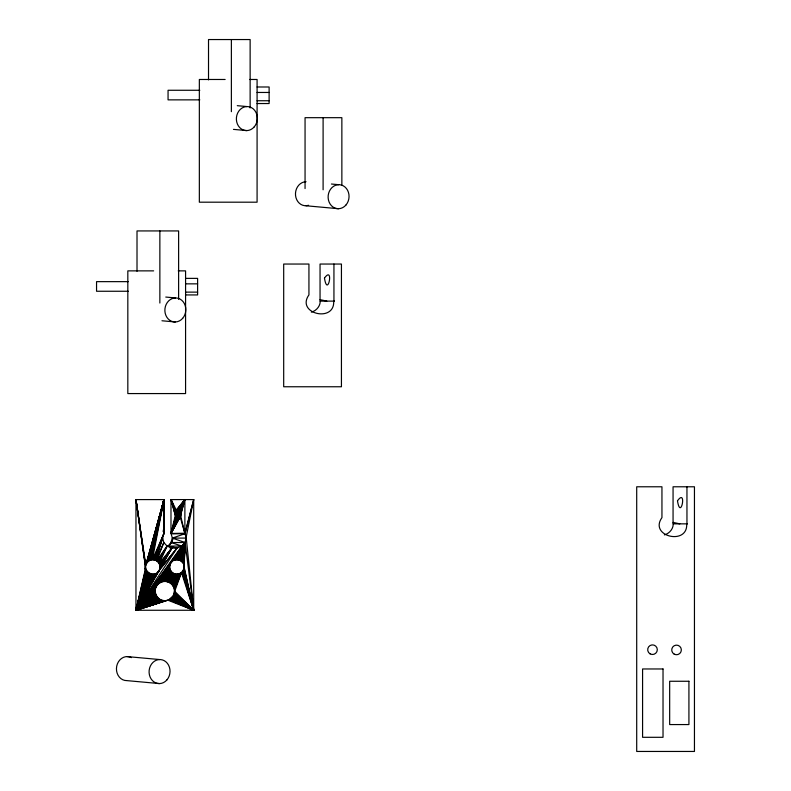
<?xml version="1.0" encoding="UTF-8"?>
<svg xmlns="http://www.w3.org/2000/svg" width="791" height="791" viewBox="0 0 791 791"><rect width="100%" height="100%" fill="white"/><g stroke="black" fill="none" stroke-linecap="round" stroke-linejoin="round"><path stroke-width="1.19" d="M174.771 589.819L173.269 595.663L168.928 599.726L135.963 610.266L135.963 499.586L164.034 499.586L163.816 533.648L155.876 560.433C159.555 562.055 161.146 566.959 159.129 570.44L135.963 610.266L193.706 610.266L193.706 499.586L170.985 499.586L170.985 533.411L172.369 538.088L170.114 544.683L172.893 539.304M136.388 607.864L135.963 610.266L167.811 600.171L193.706 610.266L186.261 538.088L184.876 533.411L193.706 499.586L185.094 542.527L183.858 568.759L182.128 571.903L169.986 582.898C166.229 580.436 160.85 581.118 157.814 584.43L135.963 610.266L136.428 606.618M168.928 599.726L193.706 610.266L184.085 566.959L185.094 542.527L172.369 538.088L185.094 533.648L193.706 499.586M184.026 566.059L185.094 542.527L171.202 542.527L167.929 546.077L177.085 548.054L181.821 546.077L185.094 542.527L193.706 610.266L169.986 599.143M146.246 562.777C142.024 571.072 153.632 578.478 159.347 571.122M164.132 600.893C156.44 600.171 152.179 590.007 157.814 584.43L170.154 569.619L169.64 566.959L170.54 563.479L185.094 542.527L183.858 565.17M179.715 510.136L176.294 510.136L170.985 499.586C174.821 505.38 173.348 513.221 177.075 518.599L178.786 518.599L180.18 516.849L184.876 499.586L176.294 510.136L175.286 512.538L180.921 512.538M179.715 509.928L176.294 510.136L177.926 509.216L180.18 511.194L180.575 515.514L184.876 533.411L171.202 533.648L185.094 533.648M183.571 564.299L185.094 542.527L135.963 610.266L166.634 600.478M183.186 563.479L182.701 562.717L185.094 542.527L171.598 562.015L135.963 610.266L165.438 600.626M184.372 565.427L184.026 567.869L193.706 610.266L170.965 598.441M182.701 562.717L182.128 562.015L185.094 542.527L171.598 562.015M182.128 562.015L181.465 561.402L185.094 542.527L172.26 561.402M163.183 501.702L164.034 499.586L152.347 559.751C147.779 559.909 145.149 564.576 145.03 568.729M163.025 600.478L161.858 600.171L135.963 610.266L136.477 607.883L135.963 610.266L163.025 600.478L164.231 600.626M151.447 559.87L164.034 499.586L164.034 533.411L152.347 559.751L155.876 560.433L163.816 542.527L162.649 538.088L154.156 559.87L163.816 533.648L153.256 559.751M136.497 607.864L135.963 610.266L160.731 599.726M145.05 569.362L145.584 566.959L135.963 499.586L145.811 565.17L164.034 499.586L150.567 560.097M149.726 560.433L164.034 499.586L163.322 501.751M145.811 568.759L135.963 610.266L159.673 599.143M181.465 561.402L180.734 560.868L185.094 542.527L172.992 560.868M177.075 509.453L179.428 509.394L177.075 509.453L184.876 499.586L184.876 533.411L170.985 533.411L175.286 515.514L170.985 499.586L175.681 511.194L180.486 511.194M148.935 560.868L164.034 499.586L163.401 501.81M146.088 569.619L135.963 610.266L158.694 598.441M148.204 561.402L164.034 499.586L146.088 564.299M147.541 562.015L164.034 499.586L146.473 563.479M146.473 570.44L135.963 610.266L157.814 597.61M146.958 562.717L164.034 499.586M146.958 571.201L135.963 610.266L157.043 596.681M184.876 533.411L180.18 516.849L170.985 533.411L175.681 516.849L180.486 516.849M180.704 514.021L184.876 499.586L177.926 509.216L180.368 509.275M180.734 560.868L179.933 560.433L185.094 542.527L174.633 560.097L173.793 560.433M147.541 571.903L135.963 610.266L156.4 595.663M148.204 572.526L135.963 610.266L155.886 594.565M180.575 512.538L184.876 499.586L178.786 509.453M175.513 559.87L179.092 560.097L185.094 542.527L175.513 559.87L174.633 560.097M179.567 517.917L170.985 533.411L176.294 517.917L179.715 517.917M155.036 560.097L162.649 538.088M148.935 573.05L135.963 610.266L155.511 593.418M149.726 573.495L135.963 610.266L155.283 592.232M171.845 597.61L193.706 610.266L181.465 572.526L174.376 592.232L193.706 610.266L183.858 568.759M178.212 559.87L185.094 542.527L176.413 559.751M150.567 573.821L135.963 610.266L155.204 591.025M180.18 511.194L184.876 499.586L179.567 510.136M183.571 569.619L193.706 610.266L174.455 591.025L174.376 589.819L181.465 572.526L168.928 582.314L178.212 574.048L180.734 573.05M178.786 518.599L170.985 533.411L177.075 518.599L179.428 518.599L177.075 518.599M151.447 574.048L135.963 610.266L155.283 589.819M177.313 559.751L185.094 542.527M152.347 574.167L135.963 610.266L155.511 588.633M174.376 589.819L174.158 588.633L181.465 572.526L168.928 582.314L179.092 573.821M157.399 561.402L167.099 546.077L159.129 563.479L171.825 548.054L167.099 546.077L163.816 542.527L156.667 560.868L167.099 546.077L158.645 562.717M170.985 533.411L177.926 518.837M153.256 574.167L135.963 610.266L155.886 587.476M154.156 574.048L135.963 610.266L156.4 586.388M174.158 588.633L173.783 587.476L181.465 572.526L170.965 583.61L169.986 582.898M171.093 543.308L172.23 541.123M155.036 573.821L135.963 610.266L145.643 567.869L135.963 499.586L145.643 566.059M155.876 573.495L135.963 610.266L157.814 584.43M156.667 573.05L135.963 610.266L170.154 569.619C171.35 572.763 174.91 574.731 178.212 574.048L167.811 581.869L176.413 574.167L166.634 581.563L174.633 573.821L165.438 581.415L173.793 573.495L164.231 581.415L172.26 572.526L163.025 581.563L171.598 571.903L161.858 581.869L171.024 571.201L159.673 582.898L170.54 570.44L158.694 583.61L170.154 569.619M158.062 562.015L167.099 546.077M159.515 564.299L171.825 548.054L159.515 569.619L177.085 548.054L170.134 548.054M169.699 567.869L135.963 610.266L177.085 548.054L158.062 571.903L135.963 610.266L169.867 568.759M158.645 571.201L135.963 610.266L169.64 566.959M159.792 568.759L171.825 548.054L159.792 565.17M173.269 586.388L181.465 572.526L171.845 584.43L173.783 587.476M159.96 567.869L171.825 548.054L159.96 566.059M160.019 566.959L171.825 548.054M172.616 585.36L181.465 572.526M171.202 542.527L181.821 546.077L135.963 610.266L158.062 571.903M170.54 563.479L135.963 610.266L169.699 566.059M170.154 564.299L135.963 610.266L169.867 565.17M160.731 582.314L171.024 571.201M164.231 581.415L172.992 573.05M166.634 581.563L175.513 574.048M167.811 581.869L177.313 574.167M168.928 582.314L179.933 573.495M311.347 312.158C316.687 310.784 321.126 305.286 320.048 299.66L320.048 264.046L341.435 264.046L341.435 386.759L283.692 386.759L283.692 264.046L308.935 264.046L308.935 294.905C295.557 313.72 335.018 323.124 333.683 301.114M664.361 534.894C669.7 533.51 674.14 528.022 673.062 522.396L673.062 486.781L694.449 486.781L694.449 751.45L636.706 751.45L636.706 486.781L661.948 486.781L661.948 517.63C648.561 536.456 688.032 545.849 686.687 523.85M180.852 513.349L175.147 514.021L170.985 499.586M175.286 512.538L180.921 511.925M175.681 511.194L180.486 510.768M225.138 79.476L199.342 79.476L199.342 202.189L257.085 202.189L257.085 79.476L249.719 79.476M257.085 86.99L269.118 86.99L269.118 103.542L257.085 103.542M199.797 90.263L168.058 90.263L168.058 99.864L199.797 99.864M257.085 92.458L269.118 92.458M257.085 100.744L269.118 100.744M153.632 270.868L127.826 270.868L127.826 393.572L185.578 393.572L185.578 270.868L178.202 270.868M185.578 278.373L197.612 278.373L197.612 294.934L185.578 294.934M128.28 281.645L96.551 281.645L96.551 291.256L128.28 291.256M185.578 283.85L197.612 283.85M185.578 292.126L197.612 292.126M320.048 301.114L334.484 301.114M177.926 509.216L180.368 509.216M180.852 514.021L175.147 514.021L180.852 514.704M180.921 515.514L175.286 515.514L180.921 516.118M673.062 523.85L687.498 523.85M172.369 538.088L186.261 538.088M167.929 546.077L181.821 546.077M176.294 517.917L179.715 518.125M175.681 516.849L180.486 517.284M237.28 105.678L246.95 106.558M233.464 129.378L246.762 130.584M331.429 184.026L338.677 184.679M305.85 205.749L338.489 208.715M165.764 297.06L175.434 297.94M161.957 320.76L175.246 321.977M127.015 656.579L159.653 659.546M159.466 683.582L126.827 680.616A12.033 10.461 -84.8 0 1 116.712 666.18A12.033 10.461 -84.8 0 1 131.435 657.628M320.048 299.66L326.812 301.114M673.062 522.396L679.825 523.85M179.092 560.097L179.933 560.433M172.616 596.681L193.706 610.266L183.186 570.44M173.269 595.663L193.706 610.266L182.701 571.201M173.783 594.565L193.706 610.266L182.128 571.903M174.158 593.418L193.706 610.266M170.965 583.61L171.845 584.43M163.282 531.196L164.034 533.411L163.302 529.99M163.371 531.048L164.034 533.411L163.46 531.028M686.954 486.781L686.954 523.85M341.86 184.896L341.86 117.681L305.059 117.681L305.059 188.565M333.94 264.046L333.94 301.114M323.104 117.681L323.104 189.781M250.134 107.991L250.134 39.55L208.517 39.55L208.517 79.881M231.377 39.55L231.377 111.66M178.618 299.374L178.618 230.932L137.011 230.932L137.011 271.264M159.861 230.932L159.861 303.042M308.569 205.284A12.033 10.461 -84.8 0 1 295.547 195.496A12.033 10.461 -84.8 0 1 306.038 181.712M324.468 278.086C327.731 298.84 334.207 264.649 324.468 278.086M677.482 500.812C680.744 521.566 687.221 487.375 677.482 500.812M663.026 668.968L642.579 668.968L642.579 737.301L663.026 737.301L663.026 668.968M688.921 681.259L669.67 681.259L669.67 724.566L688.921 724.566L688.921 681.259M650.093 653.86A4.815 4.815 0 0 0 657.311 649.698A4.815 4.815 0 0 0 650.093 645.525A4.815 4.815 0 0 0 650.093 653.86M674.13 654.098A4.815 4.815 0 0 0 681.348 649.925A4.815 4.815 0 0 0 674.13 645.763A4.815 4.815 0 0 0 674.13 654.098M182.681 318.318A12.033 10.461 -84.8 0 0 178.143 298.296A12.033 10.461 -84.8 0 0 165.2 313.256A12.033 10.461 -84.8 0 0 182.681 318.318M254.198 126.926A12.033 10.461 -84.8 0 0 249.659 106.914A12.033 10.461 -84.8 0 0 236.707 121.873A12.033 10.461 -84.8 0 0 254.198 126.926M345.924 205.057A12.033 10.461 -84.8 0 0 341.386 185.045A12.033 10.461 -84.8 0 0 328.443 199.994A12.033 10.461 -84.8 0 0 345.924 205.057M166.901 679.924A12.033 10.461 -84.8 0 0 162.363 659.902A12.033 10.461 -84.8 0 0 149.41 674.861A12.033 10.461 -84.8 0 0 166.901 679.924"/></g></svg>
